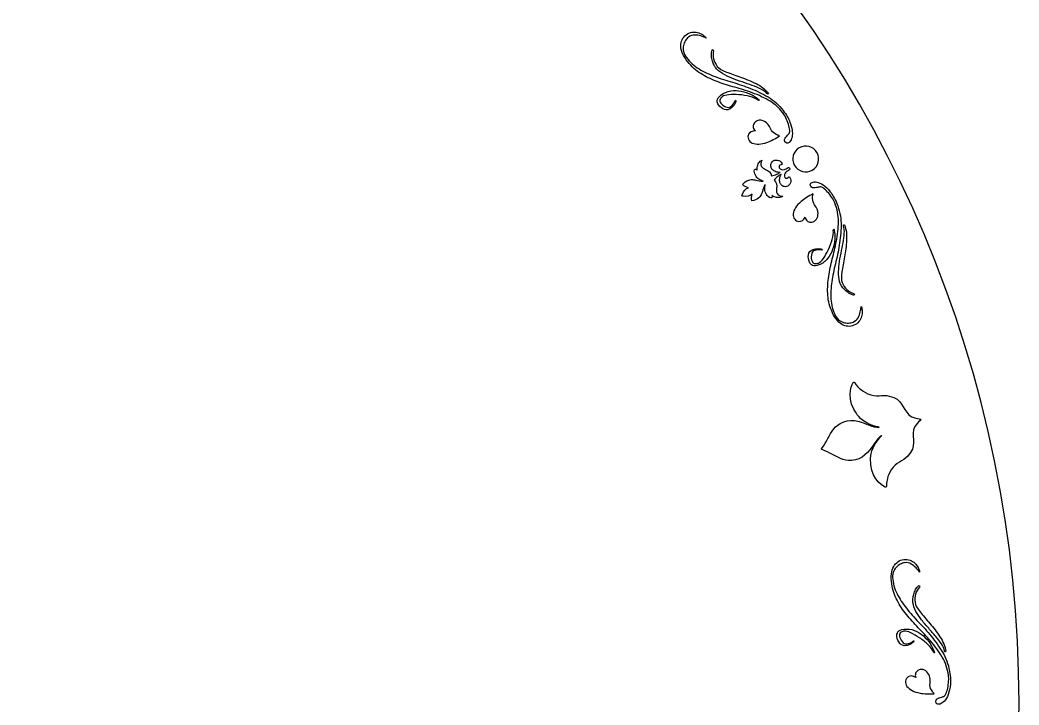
# Model space of a CAD drawing. Header units: centimetres. Extents: x -10.4 to 10.4, y -10.4 to 10.4.
# Drawn here: x 1.78 to 10.44, y -0.02 to 5.93 of the extents above; entities that cross this region are included whole.
import ezdxf

# ---------------------------------------------------------------- set-up
doc = ezdxf.new("R2010")
doc.units = ezdxf.units.CM
doc.header["$MEASUREMENT"] = 0
doc.layers.add('Camada 1', color=7, linetype='Continuous')

msp = doc.modelspace()

# ---------------------------------------------------------------- linework, layer by layer
at = {"layer": 'Camada 1'}
for points, knots in [([(-10.44189, 0), (-10.44189, 5.76691), (-5.76691, 10.44189), (0, 10.44189), (0, 10.44189), (5.76688, 10.44189), (10.44189, 5.76691), (10.44189, 0), (10.44189, 0), (10.44189, -5.76686), (5.76689, -10.44189), (0, -10.44189), (0, -10.44189), (-5.76691, -10.44189), (-10.44189, -5.76686), (-10.44189, 0)], [0, 0, 0, 0, 0.2, 0.2, 0.2, 0.2, 0.4, 0.4, 0.4, 0.4, 0.6, 0.6, 0.6, 0.6, 1, 1, 1, 1]), ([(8.39639, 5.14271), (8.35763, 5.19266), (8.31392, 5.23214), (8.26539, 5.26119), (8.26539, 5.26119), (8.21671, 5.29011), (8.1658, 5.31485), (8.11243, 5.33525), (8.11243, 5.33525), (8.06107, 5.3561), (8.00908, 5.37383), (7.95633, 5.3887), (7.95633, 5.3887), (7.90363, 5.40362), (7.85272, 5.42016), (7.80388, 5.43871), (7.80388, 5.43871), (7.75504, 5.45705), (7.70948, 5.47898), (7.6673, 5.50443), (7.6673, 5.50443), (7.62518, 5.52994), (7.5884, 5.56274), (7.55729, 5.60286), (7.55729, 5.60286), (7.54324, 5.62101), (7.53451, 5.63929), (7.53088, 5.65787), (7.53088, 5.65787), (7.52747, 5.67642), (7.52736, 5.69322), (7.53072, 5.70856), (7.53072, 5.70856), (7.53403, 5.72383), (7.53982, 5.73777), (7.54824, 5.75036), (7.54824, 5.75036), (7.55665, 5.76301), (7.56544, 5.77277), (7.57459, 5.77983), (7.57459, 5.77983), (7.59189, 5.79327), (7.61031, 5.7997), (7.62957, 5.79901), (7.62957, 5.79901), (7.64904, 5.7983), (7.66666, 5.79562), (7.68243, 5.79081), (7.68243, 5.79081), (7.6982, 5.78613), (7.7104, 5.78134), (7.71902, 5.77647), (7.71902, 5.77647), (7.72754, 5.77179), (7.73008, 5.7715), (7.72661, 5.77607), (7.72661, 5.77607), (7.71957, 5.78515), (7.70941, 5.79393), (7.69608, 5.80237), (7.69608, 5.80237), (7.6829, 5.81094), (7.66838, 5.817), (7.65282, 5.82065), (7.65282, 5.82065), (7.63716, 5.82433), (7.62094, 5.82499), (7.60392, 5.82271), (7.60392, 5.82271), (7.58685, 5.82049), (7.57053, 5.81308), (7.55458, 5.80078), (7.55458, 5.80078), (7.52357, 5.77662), (7.50812, 5.74456), (7.5087, 5.70423), (7.5087, 5.70423), (7.50902, 5.66385), (7.52947, 5.61755), (7.56992, 5.56546), (7.56992, 5.56546), (7.60175, 5.52445), (7.63871, 5.49098), (7.68073, 5.46487), (7.68073, 5.46487), (7.72285, 5.43873), (7.76733, 5.41653), (7.81416, 5.39835), (7.81416, 5.39835), (7.86099, 5.38025), (7.90954, 5.36417), (7.95952, 5.35035), (7.95952, 5.35035), (8.00974, 5.33657), (8.05879, 5.32151), (8.10665, 5.30526), (8.10665, 5.30526), (8.16417, 5.28568), (8.21735, 5.262), (8.26606, 5.23438), (8.26606, 5.23438), (8.31485, 5.20676), (8.35676, 5.17027), (8.39211, 5.12487), (8.39211, 5.12487), (8.40084, 5.11339), (8.40989, 5.09873), (8.41928, 5.08055), (8.41928, 5.08055), (8.42849, 5.06224), (8.43619, 5.04359), (8.44238, 5.02483), (8.44238, 5.02483), (8.44847, 5.00594), (8.45209, 4.98853), (8.45328, 4.97223), (8.45328, 4.97223), (8.45421, 4.95612), (8.4505, 4.94474), (8.44222, 4.93831), (8.44222, 4.93831), (8.44145, 4.93775), (8.43875, 4.93498), (8.43399, 4.93016), (8.43399, 4.93016), (8.42923, 4.92532), (8.4246, 4.9196), (8.41957, 4.91357), (8.41957, 4.91357), (8.4147, 4.90727), (8.41089, 4.90034), (8.40835, 4.89291), (8.40835, 4.89291), (8.4057, 4.88537), (8.40674, 4.87857), (8.41145, 4.87256), (8.41145, 4.87256), (8.41849, 4.86346), (8.42441, 4.85901), (8.42912, 4.85907), (8.42912, 4.85907), (8.43399, 4.85907), (8.44002, 4.86145), (8.44751, 4.86592), (8.44751, 4.86592), (8.45579, 4.8724), (8.46307, 4.88381), (8.46915, 4.90005), (8.46915, 4.90005), (8.47524, 4.91637), (8.47746, 4.93662), (8.47561, 4.96067), (8.47561, 4.96067), (8.47405, 4.98475), (8.4673, 5.01221), (8.45529, 5.04298), (8.45529, 5.04298), (8.44367, 5.07397), (8.42399, 5.10725), (8.39639, 5.14271), (8.39639, 5.14271), (8.39639, 5.14271), (8.39639, 5.14271), (8.39639, 5.14271)], [0, 0, 0, 0, 0.0238095, 0.0238095, 0.0238095, 0.0238095, 0.047619, 0.047619, 0.047619, 0.047619, 0.0714286, 0.0714286, 0.0714286, 0.0714286, 0.0952381, 0.0952381, 0.0952381, 0.0952381, 0.1190476, 0.1190476, 0.1190476, 0.1190476, 0.1428571, 0.1428571, 0.1428571, 0.1428571, 0.1666667, 0.1666667, 0.1666667, 0.1666667, 0.1904762, 0.1904762, 0.1904762, 0.1904762, 0.2142857, 0.2142857, 0.2142857, 0.2142857, 0.2380952, 0.2380952, 0.2380952, 0.2380952, 0.2619048, 0.2619048, 0.2619048, 0.2619048, 0.2857143, 0.2857143, 0.2857143, 0.2857143, 0.3095238, 0.3095238, 0.3095238, 0.3095238, 0.3333333, 0.3333333, 0.3333333, 0.3333333, 0.3571429, 0.3571429, 0.3571429, 0.3571429, 0.3809524, 0.3809524, 0.3809524, 0.3809524, 0.4047619, 0.4047619, 0.4047619, 0.4047619, 0.4285714, 0.4285714, 0.4285714, 0.4285714, 0.452381, 0.452381, 0.452381, 0.452381, 0.4761905, 0.4761905, 0.4761905, 0.4761905, 0.5, 0.5, 0.5, 0.5, 0.5238095, 0.5238095, 0.5238095, 0.5238095, 0.547619, 0.547619, 0.547619, 0.547619, 0.5714286, 0.5714286, 0.5714286, 0.5714286, 0.5952381, 0.5952381, 0.5952381, 0.5952381, 0.6190476, 0.6190476, 0.6190476, 0.6190476, 0.6428571, 0.6428571, 0.6428571, 0.6428571, 0.6666667, 0.6666667, 0.6666667, 0.6666667, 0.6904762, 0.6904762, 0.6904762, 0.6904762, 0.7142857, 0.7142857, 0.7142857, 0.7142857, 0.7380952, 0.7380952, 0.7380952, 0.7380952, 0.7619048, 0.7619048, 0.7619048, 0.7619048, 0.7857143, 0.7857143, 0.7857143, 0.7857143, 0.8095238, 0.8095238, 0.8095238, 0.8095238, 0.8333333, 0.8333333, 0.8333333, 0.8333333, 0.8571429, 0.8571429, 0.8571429, 0.8571429, 0.8809524, 0.8809524, 0.8809524, 0.8809524, 0.9047619, 0.9047619, 0.9047619, 0.9047619, 0.9285714, 0.9285714, 0.9285714, 0.9285714, 0.952381, 0.952381, 0.952381, 0.952381, 1, 1, 1, 1]), ([(7.79203, 5.66132), (7.79137, 5.6668), (7.78981, 5.6704), (7.78721, 5.67225), (7.78721, 5.67225), (7.78467, 5.67381), (7.78216, 5.67241), (7.77951, 5.66796), (7.77951, 5.66796), (7.77512, 5.65484), (7.77316, 5.64092), (7.77361, 5.62621), (7.77361, 5.62621), (7.77422, 5.61145), (7.7762, 5.59729), (7.77967, 5.58353), (7.77967, 5.58353), (7.78298, 5.56975), (7.78737, 5.5571), (7.79274, 5.54548), (7.79274, 5.54548), (7.79806, 5.53384), (7.80369, 5.52426), (7.80959, 5.51669), (7.80959, 5.51669), (7.82541, 5.49629), (7.84571, 5.47872), (7.87052, 5.46398), (7.87052, 5.46398), (7.89536, 5.4493), (7.92198, 5.43596), (7.95056, 5.42427), (7.95056, 5.42427), (7.97908, 5.41234), (8.00879, 5.40157), (8.03954, 5.39154), (8.03954, 5.39154), (8.07039, 5.38141), (8.09973, 5.37146), (8.12738, 5.36156), (8.12738, 5.36156), (8.15519, 5.35156), (8.1803, 5.34111), (8.20292, 5.33005), (8.20292, 5.33005), (8.22536, 5.31894), (8.24287, 5.30613), (8.25531, 5.29163), (8.25531, 5.29163), (8.2583, 5.28777), (8.2611, 5.28615), (8.26378, 5.2865), (8.26378, 5.2865), (8.26661, 5.28684), (8.26801, 5.28936), (8.26796, 5.29415), (8.26796, 5.29415), (8.24079, 5.32757), (8.20512, 5.35522), (8.16109, 5.37681), (8.16109, 5.37681), (8.11701, 5.39845), (8.07245, 5.41711), (8.02729, 5.43311), (8.02729, 5.43311), (7.98223, 5.44888), (7.94098, 5.46385), (7.90336, 5.47782), (7.90336, 5.47782), (7.86595, 5.49174), (7.83986, 5.50822), (7.82518, 5.52703), (7.82518, 5.52703), (7.79232, 5.56935), (7.78129, 5.61411), (7.79203, 5.66132), (7.79203, 5.66132), (7.79203, 5.66132), (7.79203, 5.66132), (7.79203, 5.66132)], [0, 0, 0, 0, 0.047619, 0.047619, 0.047619, 0.047619, 0.0952381, 0.0952381, 0.0952381, 0.0952381, 0.1428571, 0.1428571, 0.1428571, 0.1428571, 0.1904762, 0.1904762, 0.1904762, 0.1904762, 0.2380952, 0.2380952, 0.2380952, 0.2380952, 0.2857143, 0.2857143, 0.2857143, 0.2857143, 0.3333333, 0.3333333, 0.3333333, 0.3333333, 0.3809524, 0.3809524, 0.3809524, 0.3809524, 0.4285714, 0.4285714, 0.4285714, 0.4285714, 0.4761905, 0.4761905, 0.4761905, 0.4761905, 0.5238095, 0.5238095, 0.5238095, 0.5238095, 0.5714286, 0.5714286, 0.5714286, 0.5714286, 0.6190476, 0.6190476, 0.6190476, 0.6190476, 0.6666667, 0.6666667, 0.6666667, 0.6666667, 0.7142857, 0.7142857, 0.7142857, 0.7142857, 0.7619048, 0.7619048, 0.7619048, 0.7619048, 0.8095238, 0.8095238, 0.8095238, 0.8095238, 0.8571429, 0.8571429, 0.8571429, 0.8571429, 0.9047619, 0.9047619, 0.9047619, 0.9047619, 1, 1, 1, 1]), ([(7.85553, 5.20676), (7.84508, 5.22041), (7.84307, 5.23235), (7.84979, 5.24232), (7.84979, 5.24232), (7.85646, 5.2524), (7.86286, 5.25976), (7.86892, 5.26449), (7.86892, 5.26449), (7.87961, 5.27272), (7.89816, 5.27806), (7.92477, 5.28052), (7.92477, 5.28052), (7.95133, 5.28285), (7.98057, 5.28295), (8.01272, 5.28071), (8.01272, 5.28071), (8.04481, 5.27833), (8.07617, 5.2732), (8.10662, 5.26528), (8.10662, 5.26528), (8.13705, 5.25721), (8.16099, 5.24679), (8.1784, 5.23364), (8.1784, 5.23364), (8.1861, 5.22996), (8.18983, 5.22957), (8.18951, 5.23229), (8.18951, 5.23229), (8.18909, 5.23499), (8.18702, 5.23729), (8.18316, 5.23917), (8.18316, 5.23917), (8.16609, 5.25502), (8.14413, 5.2696), (8.11757, 5.28275), (8.11757, 5.28275), (8.0909, 5.29606), (8.06264, 5.30561), (8.03267, 5.31146), (8.03267, 5.31146), (8.00259, 5.31723), (7.97227, 5.31805), (7.94171, 5.31366), (7.94171, 5.31366), (7.91112, 5.30932), (7.88255, 5.29681), (7.85614, 5.27627), (7.85614, 5.27627), (7.83635, 5.261), (7.826, 5.24592), (7.82476, 5.23111), (7.82476, 5.23111), (7.82362, 5.21624), (7.82741, 5.20314), (7.83614, 5.19169), (7.83614, 5.19169), (7.85088, 5.17285), (7.86802, 5.15981), (7.88755, 5.1524), (7.88755, 5.1524), (7.90713, 5.14528), (7.92681, 5.14925), (7.94653, 5.16457), (7.94653, 5.16457), (7.95775, 5.17335), (7.96793, 5.18576), (7.97667, 5.20169), (7.97667, 5.20169), (7.98556, 5.21762), (7.98794, 5.22828), (7.98384, 5.23363), (7.98384, 5.23363), (7.98209, 5.23583), (7.97913, 5.23093), (7.97537, 5.21876), (7.97537, 5.21876), (7.97145, 5.20669), (7.95931, 5.19262), (7.93883, 5.17677), (7.93883, 5.17677), (7.92901, 5.16918), (7.91515, 5.16896), (7.89724, 5.17632), (7.89724, 5.17632), (7.8794, 5.18382), (7.86551, 5.19398), (7.85553, 5.20676), (7.85553, 5.20676), (7.85553, 5.20676), (7.85553, 5.20676), (7.85553, 5.20676)], [0, 0, 0, 0, 0.0416667, 0.0416667, 0.0416667, 0.0416667, 0.0833333, 0.0833333, 0.0833333, 0.0833333, 0.125, 0.125, 0.125, 0.125, 0.1666667, 0.1666667, 0.1666667, 0.1666667, 0.2083333, 0.2083333, 0.2083333, 0.2083333, 0.25, 0.25, 0.25, 0.25, 0.2916667, 0.2916667, 0.2916667, 0.2916667, 0.3333333, 0.3333333, 0.3333333, 0.3333333, 0.375, 0.375, 0.375, 0.375, 0.4166667, 0.4166667, 0.4166667, 0.4166667, 0.4583333, 0.4583333, 0.4583333, 0.4583333, 0.5, 0.5, 0.5, 0.5, 0.5416667, 0.5416667, 0.5416667, 0.5416667, 0.5833333, 0.5833333, 0.5833333, 0.5833333, 0.625, 0.625, 0.625, 0.625, 0.6666667, 0.6666667, 0.6666667, 0.6666667, 0.7083333, 0.7083333, 0.7083333, 0.7083333, 0.75, 0.75, 0.75, 0.75, 0.7916667, 0.7916667, 0.7916667, 0.7916667, 0.8333333, 0.8333333, 0.8333333, 0.8333333, 0.875, 0.875, 0.875, 0.875, 0.9166667, 0.9166667, 0.9166667, 0.9166667, 1, 1, 1, 1]), ([(8.09495, 4.89519), (8.08905, 4.90993), (8.08947, 4.92398), (8.09619, 4.93729), (8.09619, 4.93729), (8.10606, 4.95716), (8.1259, 4.96671), (8.15593, 4.9661), (8.15593, 4.9661), (8.14585, 4.97353), (8.13955, 4.98346), (8.13707, 4.99573), (8.13707, 4.99573), (8.1349, 5.00708), (8.1362, 5.01769), (8.1412, 5.02761), (8.1412, 5.02761), (8.14834, 5.04216), (8.16022, 5.05177), (8.17671, 5.05637), (8.17671, 5.05637), (8.19314, 5.06105), (8.21031, 5.05947), (8.22838, 5.05155), (8.22838, 5.05155), (8.24666, 5.04367), (8.26114, 5.03136), (8.27159, 5.01477), (8.27159, 5.01477), (8.27961, 5.00006), (8.28757, 4.9854), (8.29572, 4.97064), (8.29572, 4.97064), (8.30662, 4.95394), (8.32176, 4.94135), (8.34115, 4.93296), (8.34115, 4.93296), (8.34864, 4.92965), (8.35676, 4.9269), (8.36565, 4.92463), (8.36565, 4.92463), (8.32797, 4.89907), (8.29133, 4.87989), (8.25569, 4.86711), (8.25569, 4.86711), (8.20439, 4.84875), (8.16205, 4.84679), (8.12882, 4.86126), (8.12882, 4.86126), (8.11231, 4.86841), (8.10099, 4.87968), (8.09495, 4.89519)], [0, 0, 0, 0, 0.0714286, 0.0714286, 0.0714286, 0.0714286, 0.1428571, 0.1428571, 0.1428571, 0.1428571, 0.2142857, 0.2142857, 0.2142857, 0.2142857, 0.2857143, 0.2857143, 0.2857143, 0.2857143, 0.3571429, 0.3571429, 0.3571429, 0.3571429, 0.4285714, 0.4285714, 0.4285714, 0.4285714, 0.5, 0.5, 0.5, 0.5, 0.5714286, 0.5714286, 0.5714286, 0.5714286, 0.6428571, 0.6428571, 0.6428571, 0.6428571, 0.7142857, 0.7142857, 0.7142857, 0.7142857, 0.7857143, 0.7857143, 0.7857143, 0.7857143, 0.8571429, 0.8571429, 0.8571429, 0.8571429, 1, 1, 1, 1]), ([(8.6482, 4.62621), (8.59452, 4.59528), (8.52594, 4.61364), (8.49498, 4.6673), (8.49498, 4.6673), (8.46408, 4.72085), (8.48247, 4.78941), (8.53607, 4.82033), (8.53607, 4.82033), (8.5897, 4.85131), (8.65823, 4.833), (8.68918, 4.77932), (8.68918, 4.77932), (8.72019, 4.72578), (8.70175, 4.65725), (8.6482, 4.62621)], [0, 0, 0, 0, 0.2, 0.2, 0.2, 0.2, 0.4, 0.4, 0.4, 0.4, 0.6, 0.6, 0.6, 0.6, 1, 1, 1, 1]), ([(8.45241, 4.64267), (8.44976, 4.64767), (8.44423, 4.65066), (8.43852, 4.64907), (8.43852, 4.64907), (8.43175, 4.64687), (8.42698, 4.64182), (8.42145, 4.63759), (8.42145, 4.63759), (8.41722, 4.63431), (8.41214, 4.63267), (8.40708, 4.6315), (8.40708, 4.6315), (8.39115, 4.62782), (8.37091, 4.63073), (8.36263, 4.64626), (8.36263, 4.64626), (8.36014, 4.65078), (8.36041, 4.65703), (8.3621, 4.66171), (8.3621, 4.66171), (8.36303, 4.66406), (8.3648, 4.66602), (8.36665, 4.6679), (8.36665, 4.6679), (8.37157, 4.67338), (8.38009, 4.67377), (8.38525, 4.6742), (8.38525, 4.6742), (8.38911, 4.67462), (8.38665, 4.68203), (8.38472, 4.6855), (8.38472, 4.6855), (8.37697, 4.69981), (8.36353, 4.71087), (8.34649, 4.71357), (8.34649, 4.71357), (8.32876, 4.71627), (8.31217, 4.71045), (8.30019, 4.69796), (8.30019, 4.69796), (8.29601, 4.69341), (8.29302, 4.6883), (8.29109, 4.68283), (8.29109, 4.68283), (8.28784, 4.67325), (8.28799, 4.66246), (8.2913, 4.65206), (8.2913, 4.65206), (8.29389, 4.64407), (8.29725, 4.63698), (8.30334, 4.6311), (8.30334, 4.6311), (8.31157, 4.62327), (8.32123, 4.61694), (8.33165, 4.61261), (8.33165, 4.61261), (8.34327, 4.6079), (8.35599, 4.60557), (8.36885, 4.60634), (8.36885, 4.60634), (8.36869, 4.60597), (8.36885, 4.60523), (8.36864, 4.60512), (8.36864, 4.60512), (8.36068, 4.59985), (8.35242, 4.59549), (8.34382, 4.59152), (8.34382, 4.59152), (8.34258, 4.59102), (8.34154, 4.59054), (8.34057, 4.59001), (8.34057, 4.59001), (8.32578, 4.58321), (8.30977, 4.58035), (8.294, 4.57784), (8.294, 4.57784), (8.29233, 4.60544), (8.2681, 4.62353), (8.24304, 4.63269), (8.24304, 4.63269), (8.22944, 4.63777), (8.21679, 4.64528), (8.20883, 4.65769), (8.20883, 4.65769), (8.19835, 4.67409), (8.20145, 4.69481), (8.21177, 4.71082), (8.21177, 4.71082), (8.21254, 4.71217), (8.21129, 4.7123), (8.21058, 4.71206), (8.21058, 4.71206), (8.19978, 4.70743), (8.19166, 4.69907), (8.18542, 4.68944), (8.18542, 4.68944), (8.17761, 4.67745), (8.17354, 4.66409), (8.17166, 4.65028), (8.17166, 4.65028), (8.17068, 4.64295), (8.17026, 4.63419), (8.17052, 4.62676), (8.17052, 4.62676), (8.16912, 4.62882), (8.16541, 4.63565), (8.15853, 4.63589), (8.15853, 4.63589), (8.15366, 4.6361), (8.14932, 4.63354), (8.14773, 4.62912), (8.14773, 4.62912), (8.14127, 4.61314), (8.14821, 4.59689), (8.15522, 4.58269), (8.15522, 4.58269), (8.16255, 4.56832), (8.17305, 4.55628), (8.18634, 4.54692), (8.18634, 4.54692), (8.19724, 4.53935), (8.20944, 4.53565), (8.22195, 4.53139), (8.22195, 4.53139), (8.2233, 4.53097), (8.22026, 4.5298), (8.21917, 4.5297), (8.21917, 4.5297), (8.19866, 4.52806), (8.1798, 4.53483), (8.15964, 4.53962), (8.15964, 4.53962), (8.14593, 4.54274), (8.13252, 4.54462), (8.11866, 4.54359), (8.11866, 4.54359), (8.11133, 4.54327), (8.10413, 4.54195), (8.0972, 4.53999), (8.0972, 4.53999), (8.07524, 4.5338), (8.05571, 4.51991), (8.04397, 4.50009), (8.04397, 4.50009), (8.05709, 4.48525), (8.07643, 4.47839), (8.09533, 4.47347), (8.09533, 4.47347), (8.06861, 4.46641), (8.05255, 4.44349), (8.04278, 4.41809), (8.04278, 4.41809), (8.04082, 4.4129), (8.03926, 4.40854), (8.03791, 4.40341), (8.03791, 4.40341), (8.04302, 4.40203), (8.04767, 4.40106), (8.05304, 4.40037), (8.05304, 4.40037), (8.07987, 4.39603), (8.10781, 4.39836), (8.12731, 4.41804), (8.12731, 4.41804), (8.12199, 4.39923), (8.11831, 4.37915), (8.12466, 4.36018), (8.12466, 4.36018), (8.14771, 4.3605), (8.1694, 4.37074), (8.18581, 4.3864), (8.18581, 4.3864), (8.19102, 4.39151), (8.19557, 4.3972), (8.1997, 4.40317), (8.1997, 4.40317), (8.20751, 4.4146), (8.21256, 4.42725), (8.21671, 4.44071), (8.21671, 4.44071), (8.22272, 4.46047), (8.2261, 4.48021), (8.23785, 4.49717), (8.23785, 4.49717), (8.23856, 4.49815), (8.24095, 4.50008), (8.24073, 4.49876), (8.24073, 4.49876), (8.23824, 4.48574), (8.23531, 4.47328), (8.23639, 4.46024), (8.23639, 4.46024), (8.23785, 4.44392), (8.243, 4.42881), (8.25189, 4.41523), (8.25189, 4.41523), (8.26057, 4.40211), (8.2712, 4.38811), (8.28827, 4.38565), (8.28827, 4.38565), (8.29293, 4.3848), (8.29742, 4.38718), (8.29959, 4.3916), (8.29959, 4.3916), (8.30274, 4.39771), (8.29872, 4.40427), (8.29758, 4.40665), (8.29758, 4.40665), (8.30388, 4.40265), (8.31168, 4.39858), (8.31856, 4.39575), (8.31856, 4.39575), (8.33147, 4.39035), (8.34507, 4.38739), (8.35939, 4.38816), (8.35939, 4.38816), (8.37082, 4.38869), (8.38217, 4.39152), (8.39154, 4.39864), (8.39154, 4.39864), (8.39215, 4.39909), (8.39252, 4.40031), (8.39106, 4.4002), (8.39106, 4.4002), (8.37204, 4.39919), (8.3524, 4.40705), (8.34351, 4.42425), (8.34351, 4.42425), (8.33679, 4.43737), (8.33663, 4.45208), (8.33906, 4.4664), (8.33906, 4.4664), (8.34345, 4.49278), (8.34004, 4.5227), (8.31705, 4.53786), (8.31705, 4.53786), (8.32708, 4.55032), (8.3375, 4.56278), (8.35078, 4.57207), (8.35078, 4.57207), (8.35171, 4.57281), (8.35269, 4.57342), (8.35372, 4.57416), (8.35372, 4.57416), (8.36153, 4.57966), (8.36938, 4.58464), (8.3779, 4.58892), (8.3779, 4.58892), (8.37811, 4.58908), (8.37867, 4.5885), (8.37909, 4.58834), (8.37909, 4.58834), (8.37192, 4.57784), (8.36761, 4.56572), (8.36591, 4.55304), (8.36591, 4.55304), (8.36435, 4.54198), (8.36498, 4.53042), (8.36776, 4.51941), (8.36776, 4.51941), (8.36977, 4.51131), (8.37422, 4.50478), (8.37996, 4.49845), (8.37996, 4.49845), (8.38718, 4.49046), (8.39639, 4.48498), (8.40637, 4.48295), (8.40637, 4.48295), (8.41211, 4.48179), (8.41809, 4.48176), (8.42399, 4.48321), (8.42399, 4.48321), (8.4409, 4.48723), (8.45413, 4.49877), (8.46063, 4.51549), (8.46063, 4.51549), (8.46703, 4.5316), (8.4641, 4.54891), (8.45547, 4.56272), (8.45547, 4.56272), (8.45351, 4.56597), (8.4483, 4.57198), (8.4461, 4.56873), (8.4461, 4.56873), (8.443, 4.56452), (8.43845, 4.5573), (8.43126, 4.55584), (8.43126, 4.55584), (8.42861, 4.55526), (8.42605, 4.55454), (8.42361, 4.55505), (8.42361, 4.55505), (8.41864, 4.55598), (8.41316, 4.55867), (8.41054, 4.56315), (8.41054, 4.56315), (8.40128, 4.57805), (8.40869, 4.59702), (8.41991, 4.609), (8.41991, 4.609), (8.42353, 4.61284), (8.4274, 4.61641), (8.43242, 4.61845), (8.43242, 4.61845), (8.43893, 4.62099), (8.44554, 4.62268), (8.4507, 4.6275), (8.4507, 4.6275), (8.45529, 4.63156), (8.45534, 4.63804), (8.45241, 4.64267)], [0, 0, 0, 0, 0.0126582, 0.0126582, 0.0126582, 0.0126582, 0.0253165, 0.0253165, 0.0253165, 0.0253165, 0.0379747, 0.0379747, 0.0379747, 0.0379747, 0.0506329, 0.0506329, 0.0506329, 0.0506329, 0.0632911, 0.0632911, 0.0632911, 0.0632911, 0.0759494, 0.0759494, 0.0759494, 0.0759494, 0.0886076, 0.0886076, 0.0886076, 0.0886076, 0.1012658, 0.1012658, 0.1012658, 0.1012658, 0.1139241, 0.1139241, 0.1139241, 0.1139241, 0.1265823, 0.1265823, 0.1265823, 0.1265823, 0.1392405, 0.1392405, 0.1392405, 0.1392405, 0.1518987, 0.1518987, 0.1518987, 0.1518987, 0.164557, 0.164557, 0.164557, 0.164557, 0.1772152, 0.1772152, 0.1772152, 0.1772152, 0.1898734, 0.1898734, 0.1898734, 0.1898734, 0.2025316, 0.2025316, 0.2025316, 0.2025316, 0.2151899, 0.2151899, 0.2151899, 0.2151899, 0.2278481, 0.2278481, 0.2278481, 0.2278481, 0.2405063, 0.2405063, 0.2405063, 0.2405063, 0.2531646, 0.2531646, 0.2531646, 0.2531646, 0.2658228, 0.2658228, 0.2658228, 0.2658228, 0.278481, 0.278481, 0.278481, 0.278481, 0.2911392, 0.2911392, 0.2911392, 0.2911392, 0.3037975, 0.3037975, 0.3037975, 0.3037975, 0.3164557, 0.3164557, 0.3164557, 0.3164557, 0.3291139, 0.3291139, 0.3291139, 0.3291139, 0.3417722, 0.3417722, 0.3417722, 0.3417722, 0.3544304, 0.3544304, 0.3544304, 0.3544304, 0.3670886, 0.3670886, 0.3670886, 0.3670886, 0.3797468, 0.3797468, 0.3797468, 0.3797468, 0.3924051, 0.3924051, 0.3924051, 0.3924051, 0.4050633, 0.4050633, 0.4050633, 0.4050633, 0.4177215, 0.4177215, 0.4177215, 0.4177215, 0.4303797, 0.4303797, 0.4303797, 0.4303797, 0.443038, 0.443038, 0.443038, 0.443038, 0.4556962, 0.4556962, 0.4556962, 0.4556962, 0.4683544, 0.4683544, 0.4683544, 0.4683544, 0.4810127, 0.4810127, 0.4810127, 0.4810127, 0.4936709, 0.4936709, 0.4936709, 0.4936709, 0.5063291, 0.5063291, 0.5063291, 0.5063291, 0.5189873, 0.5189873, 0.5189873, 0.5189873, 0.5316456, 0.5316456, 0.5316456, 0.5316456, 0.5443038, 0.5443038, 0.5443038, 0.5443038, 0.556962, 0.556962, 0.556962, 0.556962, 0.5696203, 0.5696203, 0.5696203, 0.5696203, 0.5822785, 0.5822785, 0.5822785, 0.5822785, 0.5949367, 0.5949367, 0.5949367, 0.5949367, 0.6075949, 0.6075949, 0.6075949, 0.6075949, 0.6202532, 0.6202532, 0.6202532, 0.6202532, 0.6329114, 0.6329114, 0.6329114, 0.6329114, 0.6455696, 0.6455696, 0.6455696, 0.6455696, 0.6582278, 0.6582278, 0.6582278, 0.6582278, 0.6708861, 0.6708861, 0.6708861, 0.6708861, 0.6835443, 0.6835443, 0.6835443, 0.6835443, 0.6962025, 0.6962025, 0.6962025, 0.6962025, 0.7088608, 0.7088608, 0.7088608, 0.7088608, 0.721519, 0.721519, 0.721519, 0.721519, 0.7341772, 0.7341772, 0.7341772, 0.7341772, 0.7468354, 0.7468354, 0.7468354, 0.7468354, 0.7594937, 0.7594937, 0.7594937, 0.7594937, 0.7721519, 0.7721519, 0.7721519, 0.7721519, 0.7848101, 0.7848101, 0.7848101, 0.7848101, 0.7974684, 0.7974684, 0.7974684, 0.7974684, 0.8101266, 0.8101266, 0.8101266, 0.8101266, 0.8227848, 0.8227848, 0.8227848, 0.8227848, 0.835443, 0.835443, 0.835443, 0.835443, 0.8481013, 0.8481013, 0.8481013, 0.8481013, 0.8607595, 0.8607595, 0.8607595, 0.8607595, 0.8734177, 0.8734177, 0.8734177, 0.8734177, 0.8860759, 0.8860759, 0.8860759, 0.8860759, 0.8987342, 0.8987342, 0.8987342, 0.8987342, 0.9113924, 0.9113924, 0.9113924, 0.9113924, 0.9240506, 0.9240506, 0.9240506, 0.9240506, 0.9367089, 0.9367089, 0.9367089, 0.9367089, 0.9493671, 0.9493671, 0.9493671, 0.9493671, 0.9620253, 0.9620253, 0.9620253, 0.9620253, 0.9746835, 0.9746835, 0.9746835, 0.9746835, 1, 1, 1, 1]), ([(8.86116, 4.33755), (8.84415, 4.37922), (8.82531, 4.41293), (8.80433, 4.43849), (8.80433, 4.43849), (8.78377, 4.46429), (8.76329, 4.48384), (8.74329, 4.49731), (8.74329, 4.49731), (8.72329, 4.51099), (8.70463, 4.51906), (8.68749, 4.52189), (8.68749, 4.52189), (8.6704, 4.52485), (8.6569, 4.52427), (8.64714, 4.52025), (8.64714, 4.52025), (8.63955, 4.51607), (8.63444, 4.51202), (8.63201, 4.50781), (8.63201, 4.50781), (8.62958, 4.50374), (8.6305, 4.49641), (8.63484, 4.48577), (8.63484, 4.48577), (8.63767, 4.47863), (8.64312, 4.47445), (8.65082, 4.47291), (8.65082, 4.47291), (8.65863, 4.47145), (8.66659, 4.47124), (8.67439, 4.47233), (8.67439, 4.47233), (8.68214, 4.47365), (8.68937, 4.47484), (8.69603, 4.47662), (8.69603, 4.47662), (8.70259, 4.47823), (8.70632, 4.47921), (8.70714, 4.47961), (8.70714, 4.47961), (8.7169, 4.48345), (8.72854, 4.48104), (8.74196, 4.47207), (8.74196, 4.47207), (8.75551, 4.46297), (8.76879, 4.45122), (8.78207, 4.43638), (8.78207, 4.43638), (8.7953, 4.42167), (8.8076, 4.40577), (8.81887, 4.38854), (8.81887, 4.38854), (8.82982, 4.37137), (8.83811, 4.3561), (8.84358, 4.34282), (8.84358, 4.34282), (8.86522, 4.28953), (8.87589, 4.23492), (8.87552, 4.17894), (8.87552, 4.17894), (8.87504, 4.12298), (8.86901, 4.06498), (8.85703, 4.00535), (8.85703, 4.00535), (8.84732, 3.95585), (8.83589, 3.90584), (8.82261, 3.85549), (8.82261, 3.85549), (8.80965, 3.80519), (8.79925, 3.75516), (8.79144, 3.70555), (8.79144, 3.70555), (8.7839, 3.65594), (8.78086, 3.60628), (8.78239, 3.5568), (8.78239, 3.5568), (8.78406, 3.50724), (8.79453, 3.45848), (8.81406, 3.41064), (8.81406, 3.41064), (8.83901, 3.34942), (8.86883, 3.30859), (8.90362, 3.28806), (8.90362, 3.28806), (8.93831, 3.26742), (8.97384, 3.26478), (9.01022, 3.27957), (9.01022, 3.27957), (9.02882, 3.28716), (9.04335, 3.29769), (9.05393, 3.31135), (9.05393, 3.31135), (9.06438, 3.3249), (9.07192, 3.33929), (9.07653, 3.35472), (9.07653, 3.35472), (9.08113, 3.37004), (9.08309, 3.38557), (9.08238, 3.40134), (9.08238, 3.40134), (9.08161, 3.41703), (9.07923, 3.43029), (9.07489, 3.44092), (9.07489, 3.44092), (9.07267, 3.44619), (9.07148, 3.44383), (9.07142, 3.43409), (9.07142, 3.43409), (9.07131, 3.42422), (9.06936, 3.41118), (9.06552, 3.39517), (9.06552, 3.39517), (9.06174, 3.37919), (9.05533, 3.3626), (9.04623, 3.34545), (9.04623, 3.34545), (9.03718, 3.32823), (9.02236, 3.31555), (9.00204, 3.30722), (9.00204, 3.30722), (8.99135, 3.30293), (8.97852, 3.30031), (8.96333, 3.2992), (8.96333, 3.2992), (8.94825, 3.2983), (8.9333, 3.30021), (8.91843, 3.30497), (8.91843, 3.30497), (8.90345, 3.30973), (8.88898, 3.31823), (8.87461, 3.33053), (8.87461, 3.33053), (8.86035, 3.34286), (8.84871, 3.35961), (8.84008, 3.38088), (8.84008, 3.38088), (8.8209, 3.4279), (8.81087, 3.47608), (8.80994, 3.52529), (8.80994, 3.52529), (8.80896, 3.57458), (8.81272, 3.62506), (8.82116, 3.6765), (8.82116, 3.6765), (8.82963, 3.72807), (8.84069, 3.78038), (8.85413, 3.83353), (8.85413, 3.83353), (8.86773, 3.88655), (8.87831, 3.9405), (8.88596, 3.9954), (8.88596, 3.9954), (8.8949, 4.05189), (8.89892, 4.10832), (8.89826, 4.16497), (8.89826, 4.16497), (8.89738, 4.22151), (8.88513, 4.27905), (8.86116, 4.33755), (8.86116, 4.33755), (8.86116, 4.33755), (8.86116, 4.33755), (8.86116, 4.33755)], [0, 0, 0, 0, 0.0238095, 0.0238095, 0.0238095, 0.0238095, 0.047619, 0.047619, 0.047619, 0.047619, 0.0714286, 0.0714286, 0.0714286, 0.0714286, 0.0952381, 0.0952381, 0.0952381, 0.0952381, 0.1190476, 0.1190476, 0.1190476, 0.1190476, 0.1428571, 0.1428571, 0.1428571, 0.1428571, 0.1666667, 0.1666667, 0.1666667, 0.1666667, 0.1904762, 0.1904762, 0.1904762, 0.1904762, 0.2142857, 0.2142857, 0.2142857, 0.2142857, 0.2380952, 0.2380952, 0.2380952, 0.2380952, 0.2619048, 0.2619048, 0.2619048, 0.2619048, 0.2857143, 0.2857143, 0.2857143, 0.2857143, 0.3095238, 0.3095238, 0.3095238, 0.3095238, 0.3333333, 0.3333333, 0.3333333, 0.3333333, 0.3571429, 0.3571429, 0.3571429, 0.3571429, 0.3809524, 0.3809524, 0.3809524, 0.3809524, 0.4047619, 0.4047619, 0.4047619, 0.4047619, 0.4285714, 0.4285714, 0.4285714, 0.4285714, 0.452381, 0.452381, 0.452381, 0.452381, 0.4761905, 0.4761905, 0.4761905, 0.4761905, 0.5, 0.5, 0.5, 0.5, 0.5238095, 0.5238095, 0.5238095, 0.5238095, 0.547619, 0.547619, 0.547619, 0.547619, 0.5714286, 0.5714286, 0.5714286, 0.5714286, 0.5952381, 0.5952381, 0.5952381, 0.5952381, 0.6190476, 0.6190476, 0.6190476, 0.6190476, 0.6428571, 0.6428571, 0.6428571, 0.6428571, 0.6666667, 0.6666667, 0.6666667, 0.6666667, 0.6904762, 0.6904762, 0.6904762, 0.6904762, 0.7142857, 0.7142857, 0.7142857, 0.7142857, 0.7380952, 0.7380952, 0.7380952, 0.7380952, 0.7619048, 0.7619048, 0.7619048, 0.7619048, 0.7857143, 0.7857143, 0.7857143, 0.7857143, 0.8095238, 0.8095238, 0.8095238, 0.8095238, 0.8333333, 0.8333333, 0.8333333, 0.8333333, 0.8571429, 0.8571429, 0.8571429, 0.8571429, 0.8809524, 0.8809524, 0.8809524, 0.8809524, 0.9047619, 0.9047619, 0.9047619, 0.9047619, 0.9285714, 0.9285714, 0.9285714, 0.9285714, 0.952381, 0.952381, 0.952381, 0.952381, 1, 1, 1, 1]), ([(8.4836, 4.24651), (8.48767, 4.2826), (8.51059, 4.31827), (8.55213, 4.35353), (8.55213, 4.35353), (8.58102, 4.37808), (8.61595, 4.40015), (8.65698, 4.41997), (8.65698, 4.41997), (8.65449, 4.41116), (8.65291, 4.40277), (8.65187, 4.39457), (8.65187, 4.39457), (8.64949, 4.37369), (8.6529, 4.35419), (8.66184, 4.33644), (8.66184, 4.33644), (8.67057, 4.32207), (8.6793, 4.30768), (8.68803, 4.2935), (8.68803, 4.2935), (8.69708, 4.27612), (8.70065, 4.25746), (8.69832, 4.2377), (8.69832, 4.2377), (8.69604, 4.21815), (8.68882, 4.20246), (8.67662, 4.19052), (8.67662, 4.19052), (8.66432, 4.17859), (8.65011, 4.17316), (8.63394, 4.17414), (8.63394, 4.17414), (8.62277, 4.17478), (8.61296, 4.17896), (8.60423, 4.18658), (8.60423, 4.18658), (8.59486, 4.19481), (8.58939, 4.20521), (8.58806, 4.21775), (8.58806, 4.21775), (8.57364, 4.19145), (8.55536, 4.17896), (8.53324, 4.18034), (8.53324, 4.18034), (8.51832, 4.18121), (8.50596, 4.18788), (8.49615, 4.20034), (8.49615, 4.20034), (8.48577, 4.21336), (8.48159, 4.22876), (8.4836, 4.24651)], [0, 0, 0, 0, 0.0714286, 0.0714286, 0.0714286, 0.0714286, 0.1428571, 0.1428571, 0.1428571, 0.1428571, 0.2142857, 0.2142857, 0.2142857, 0.2142857, 0.2857143, 0.2857143, 0.2857143, 0.2857143, 0.3571429, 0.3571429, 0.3571429, 0.3571429, 0.4285714, 0.4285714, 0.4285714, 0.4285714, 0.5, 0.5, 0.5, 0.5, 0.5714286, 0.5714286, 0.5714286, 0.5714286, 0.6428571, 0.6428571, 0.6428571, 0.6428571, 0.7142857, 0.7142857, 0.7142857, 0.7142857, 0.7857143, 0.7857143, 0.7857143, 0.7857143, 0.8571429, 0.8571429, 0.8571429, 0.8571429, 1, 1, 1, 1]), ([(8.64635, 3.83723), (8.64016, 3.85228), (8.63839, 3.86932), (8.64082, 3.88851), (8.64082, 3.88851), (8.64341, 3.90772), (8.65048, 3.91957), (8.66201, 3.92431), (8.66201, 3.92431), (8.68598, 3.9341), (8.70418, 3.93754), (8.71659, 3.935), (8.71659, 3.935), (8.7291, 3.93227), (8.73479, 3.93227), (8.73379, 3.93489), (8.73379, 3.93489), (8.73114, 3.94105), (8.72072, 3.94434), (8.70257, 3.94465), (8.70257, 3.94465), (8.68442, 3.94507), (8.66852, 3.94243), (8.65529, 3.93708), (8.65529, 3.93708), (8.63219, 3.92761), (8.61891, 3.91269), (8.61534, 3.89215), (8.61534, 3.89215), (8.61187, 3.87151), (8.61457, 3.85016), (8.62357, 3.82791), (8.62357, 3.82791), (8.62905, 3.81463), (8.63855, 3.80481), (8.65204, 3.79838), (8.65204, 3.79838), (8.66548, 3.79206), (8.68371, 3.79343), (8.70691, 3.80288), (8.70691, 3.80288), (8.73781, 3.81561), (8.76292, 3.83402), (8.782, 3.85836), (8.782, 3.85836), (8.80102, 3.88268), (8.81555, 3.90929), (8.82547, 3.93824), (8.82547, 3.93824), (8.83539, 3.96708), (8.84135, 3.99634), (8.8432, 4.02608), (8.8432, 4.02608), (8.84511, 4.05574), (8.84336, 4.08199), (8.8382, 4.10471), (8.8382, 4.10471), (8.83857, 4.10897), (8.83759, 4.11196), (8.83542, 4.11363), (8.83542, 4.11363), (8.83314, 4.11527), (8.8318, 4.11186), (8.83108, 4.10331), (8.83108, 4.10331), (8.83378, 4.08167), (8.83087, 4.05571), (8.82251, 4.02534), (8.82251, 4.02534), (8.8141, 3.99502), (8.80298, 3.96536), (8.78896, 3.93636), (8.78896, 3.93636), (8.77486, 3.90741), (8.76017, 3.88212), (8.74488, 3.86027), (8.74488, 3.86027), (8.72932, 3.83844), (8.71543, 3.825), (8.70308, 3.81989), (8.70308, 3.81989), (8.69591, 3.81706), (8.68638, 3.81518), (8.67419, 3.81439), (8.67419, 3.81439), (8.66214, 3.81362), (8.6528, 3.82132), (8.64635, 3.83723), (8.64635, 3.83723), (8.64635, 3.83723), (8.64635, 3.83723), (8.64635, 3.83723)], [0, 0, 0, 0, 0.0416667, 0.0416667, 0.0416667, 0.0416667, 0.0833333, 0.0833333, 0.0833333, 0.0833333, 0.125, 0.125, 0.125, 0.125, 0.1666667, 0.1666667, 0.1666667, 0.1666667, 0.2083333, 0.2083333, 0.2083333, 0.2083333, 0.25, 0.25, 0.25, 0.25, 0.2916667, 0.2916667, 0.2916667, 0.2916667, 0.3333333, 0.3333333, 0.3333333, 0.3333333, 0.375, 0.375, 0.375, 0.375, 0.4166667, 0.4166667, 0.4166667, 0.4166667, 0.4583333, 0.4583333, 0.4583333, 0.4583333, 0.5, 0.5, 0.5, 0.5, 0.5416667, 0.5416667, 0.5416667, 0.5416667, 0.5833333, 0.5833333, 0.5833333, 0.5833333, 0.625, 0.625, 0.625, 0.625, 0.6666667, 0.6666667, 0.6666667, 0.6666667, 0.7083333, 0.7083333, 0.7083333, 0.7083333, 0.75, 0.75, 0.75, 0.75, 0.7916667, 0.7916667, 0.7916667, 0.7916667, 0.8333333, 0.8333333, 0.8333333, 0.8333333, 0.875, 0.875, 0.875, 0.875, 0.9166667, 0.9166667, 0.9166667, 0.9166667, 1, 1, 1, 1]), ([(9.00814, 3.55489), (8.96194, 3.5692), (8.92871, 3.60119), (8.90845, 3.65096), (8.90845, 3.65096), (8.89951, 3.673), (8.89832, 3.70377), (8.90488, 3.74325), (8.90488, 3.74325), (8.9116, 3.78281), (8.91935, 3.82599), (8.92808, 3.87292), (8.92808, 3.87292), (8.93681, 3.92002), (8.94292, 3.96791), (8.94623, 4.01691), (8.94623, 4.01691), (8.94948, 4.06583), (8.94353, 4.11044), (8.92813, 4.15076), (8.92813, 4.15076), (8.924, 4.15317), (8.92109, 4.15333), (8.9194, 4.15097), (8.9194, 4.15097), (8.91771, 4.1488), (8.91779, 4.14557), (8.91956, 4.14105), (8.91956, 4.14105), (8.92591, 4.12303), (8.92829, 4.10149), (8.9266, 4.0766), (8.9266, 4.0766), (8.92485, 4.05136), (8.92155, 4.02448), (8.9162, 3.99535), (8.9162, 3.99535), (8.91099, 3.9664), (8.90498, 3.93603), (8.89826, 3.90431), (8.89826, 3.90431), (8.89159, 3.87259), (8.88606, 3.84147), (8.88204, 3.81086), (8.88204, 3.81086), (8.87797, 3.78022), (8.87625, 3.75048), (8.87646, 3.72172), (8.87646, 3.72172), (8.87688, 3.69291), (8.88194, 3.66647), (8.8917, 3.64258), (8.8917, 3.64258), (8.89532, 3.63366), (8.9008, 3.62401), (8.90824, 3.61356), (8.90824, 3.61356), (8.91557, 3.60308), (8.9243, 3.593), (8.93449, 3.58321), (8.93449, 3.58321), (8.94478, 3.57334), (8.95608, 3.56458), (8.96865, 3.55667), (8.96865, 3.55667), (8.98106, 3.54886), (8.99413, 3.54355), (9.00773, 3.54082), (9.00773, 3.54082), (9.01273, 3.5409), (9.01532, 3.54238), (9.01516, 3.5454), (9.01516, 3.5454), (9.01491, 3.54835), (9.01253, 3.55161), (9.00814, 3.55489), (9.00814, 3.55489), (9.00814, 3.55489), (9.00814, 3.55489), (9.00814, 3.55489)], [0, 0, 0, 0, 0.047619, 0.047619, 0.047619, 0.047619, 0.0952381, 0.0952381, 0.0952381, 0.0952381, 0.1428571, 0.1428571, 0.1428571, 0.1428571, 0.1904762, 0.1904762, 0.1904762, 0.1904762, 0.2380952, 0.2380952, 0.2380952, 0.2380952, 0.2857143, 0.2857143, 0.2857143, 0.2857143, 0.3333333, 0.3333333, 0.3333333, 0.3333333, 0.3809524, 0.3809524, 0.3809524, 0.3809524, 0.4285714, 0.4285714, 0.4285714, 0.4285714, 0.4761905, 0.4761905, 0.4761905, 0.4761905, 0.5238095, 0.5238095, 0.5238095, 0.5238095, 0.5714286, 0.5714286, 0.5714286, 0.5714286, 0.6190476, 0.6190476, 0.6190476, 0.6190476, 0.6666667, 0.6666667, 0.6666667, 0.6666667, 0.7142857, 0.7142857, 0.7142857, 0.7142857, 0.7619048, 0.7619048, 0.7619048, 0.7619048, 0.8095238, 0.8095238, 0.8095238, 0.8095238, 0.8571429, 0.8571429, 0.8571429, 0.8571429, 0.9047619, 0.9047619, 0.9047619, 0.9047619, 1, 1, 1, 1]), ([(9.00951, 2.55196), (9.03364, 2.51002), (9.05809, 2.46287), (9.13146, 2.4271), (9.13146, 2.4271), (9.15739, 2.4144), (9.18925, 2.40305), (9.22996, 2.39397), (9.22996, 2.39397), (9.23028, 2.39389), (9.20009, 2.39093), (9.15741, 2.40746), (9.15741, 2.40746), (9.14987, 2.4105), (9.14243, 2.41368), (9.13463, 2.41677), (9.13463, 2.41677), (9.05671, 2.4481), (8.97186, 2.47564), (8.8906, 2.42825), (8.8906, 2.42825), (8.82927, 2.39272), (8.80368, 2.33408), (8.77072, 2.27305), (8.77072, 2.27305), (8.75598, 2.24604), (8.73077, 2.20971), (8.72876, 2.20788), (8.72876, 2.20788), (8.72627, 2.20603), (8.72773, 2.20113), (8.73098, 2.20063), (8.73098, 2.20063), (8.73397, 2.19984), (8.77511, 2.18372), (8.80234, 2.16946), (8.80234, 2.16946), (8.86409, 2.13686), (8.91825, 2.10231), (8.98924, 2.10633), (8.98924, 2.10633), (9.08335, 2.1117), (9.13844, 2.18118), (9.18561, 2.25024), (9.18561, 2.25024), (9.19032, 2.25709), (9.19487, 2.26384), (9.19937, 2.27045), (9.19937, 2.27045), (9.22556, 2.30773), (9.25239, 2.32183), (9.25223, 2.32173), (9.25223, 2.32173), (9.22339, 2.29175), (9.20323, 2.26469), (9.18878, 2.23992), (9.18878, 2.23992), (9.14785, 2.16981), (9.15396, 2.11721), (9.1574, 2.0691), (9.1574, 2.0691), (9.16629, 1.93506), (9.28009, 1.86807), (9.28943, 1.8736), (9.28943, 1.8736), (9.293, 1.87588), (9.29231, 1.88484), (9.29284, 1.90016), (9.29284, 1.90016), (9.29403, 1.92569), (9.29842, 1.96832), (9.3334, 2.02462), (9.3334, 2.02462), (9.37401, 2.09079), (9.43333, 2.09852), (9.4767, 2.14381), (9.4767, 2.14381), (9.55867, 2.22946), (9.51091, 2.29153), (9.52679, 2.37289), (9.52679, 2.37289), (9.53356, 2.40803), (9.58799, 2.45859), (9.5913, 2.46081), (9.5913, 2.46081), (9.59405, 2.46261), (9.59363, 2.46486), (9.5899, 2.46483), (9.5899, 2.46483), (9.58598, 2.46486), (9.51232, 2.47711), (9.48706, 2.50248), (9.48706, 2.50248), (9.4283, 2.56159), (9.43306, 2.63922), (9.31704, 2.66544), (9.31704, 2.66544), (9.25566, 2.6792), (9.20184, 2.65306), (9.13096, 2.68544), (9.13096, 2.68544), (9.07029, 2.71322), (9.0427, 2.74606), (9.0274, 2.76688), (9.0274, 2.76688), (9.01835, 2.77924), (9.01391, 2.78725), (9.00967, 2.78696), (9.00967, 2.78696), (8.99882, 2.78662), (8.94173, 2.66835), (9.00951, 2.55196)], [0, 0, 0, 0, 0.0344828, 0.0344828, 0.0344828, 0.0344828, 0.0689655, 0.0689655, 0.0689655, 0.0689655, 0.1034483, 0.1034483, 0.1034483, 0.1034483, 0.137931, 0.137931, 0.137931, 0.137931, 0.1724138, 0.1724138, 0.1724138, 0.1724138, 0.2068966, 0.2068966, 0.2068966, 0.2068966, 0.2413793, 0.2413793, 0.2413793, 0.2413793, 0.2758621, 0.2758621, 0.2758621, 0.2758621, 0.3103448, 0.3103448, 0.3103448, 0.3103448, 0.3448276, 0.3448276, 0.3448276, 0.3448276, 0.3793103, 0.3793103, 0.3793103, 0.3793103, 0.4137931, 0.4137931, 0.4137931, 0.4137931, 0.4482759, 0.4482759, 0.4482759, 0.4482759, 0.4827586, 0.4827586, 0.4827586, 0.4827586, 0.5172414, 0.5172414, 0.5172414, 0.5172414, 0.5517241, 0.5517241, 0.5517241, 0.5517241, 0.5862069, 0.5862069, 0.5862069, 0.5862069, 0.6206897, 0.6206897, 0.6206897, 0.6206897, 0.6551724, 0.6551724, 0.6551724, 0.6551724, 0.6896552, 0.6896552, 0.6896552, 0.6896552, 0.7241379, 0.7241379, 0.7241379, 0.7241379, 0.7586207, 0.7586207, 0.7586207, 0.7586207, 0.7931034, 0.7931034, 0.7931034, 0.7931034, 0.8275862, 0.8275862, 0.8275862, 0.8275862, 0.862069, 0.862069, 0.862069, 0.862069, 0.8965517, 0.8965517, 0.8965517, 0.8965517, 0.9310345, 0.9310345, 0.9310345, 0.9310345, 1, 1, 1, 1]), ([(9.84284, 0.25551), (9.83416, 0.31816), (9.81612, 0.3742), (9.78857, 0.42363), (9.78857, 0.42363), (9.76092, 0.473), (9.7292, 0.51989), (9.69313, 0.56423), (9.69313, 0.56423), (9.65913, 0.60797), (9.62291, 0.64932), (9.58465, 0.68858), (9.58465, 0.68858), (9.54647, 0.72784), (9.5107, 0.76761), (9.47763, 0.80809), (9.47763, 0.80809), (9.4445, 0.84841), (9.41609, 0.89016), (9.3922, 0.93332), (9.3922, 0.93332), (9.36849, 0.97647), (9.35304, 1.02325), (9.34616, 1.07358), (9.34616, 1.07358), (9.34306, 1.09631), (9.3446, 1.11655), (9.35076, 1.13443), (9.35076, 1.13443), (9.35711, 1.15218), (9.36544, 1.16679), (9.37603, 1.17838), (9.37603, 1.17838), (9.38648, 1.18997), (9.39852, 1.19912), (9.41204, 1.20584), (9.41204, 1.20584), (9.42569, 1.21256), (9.43823, 1.21661), (9.44956, 1.2182), (9.44956, 1.2182), (9.47126, 1.22116), (9.49044, 1.21754), (9.50692, 1.20727), (9.50692, 1.20727), (9.52335, 1.1969), (9.53724, 1.18579), (9.54846, 1.17377), (9.54846, 1.17377), (9.55984, 1.16184), (9.56799, 1.15157), (9.57301, 1.14303), (9.57301, 1.14303), (9.57806, 1.13475), (9.58015, 1.13319), (9.57941, 1.1389), (9.57941, 1.1389), (9.5778, 1.1503), (9.5734, 1.163), (9.56607, 1.17695), (9.56607, 1.17695), (9.55893, 1.19097), (9.54943, 1.20343), (9.53781, 1.21442), (9.53781, 1.21442), (9.52604, 1.22543), (9.51228, 1.23413), (9.49646, 1.24064), (9.49646, 1.24064), (9.48053, 1.24725), (9.46273, 1.24897), (9.44278, 1.24633), (9.44278, 1.24633), (9.40381, 1.24091), (9.37441, 1.22088), (9.35473, 1.18569), (9.35473, 1.18569), (9.33483, 1.15053), (9.32946, 1.10023), (9.33841, 1.03485), (9.33841, 1.03485), (9.34545, 0.98344), (9.36074, 0.93595), (9.3841, 0.89235), (9.3841, 0.89235), (9.40752, 0.84867), (9.4349, 0.80721), (9.46636, 0.76805), (9.46636, 0.76805), (9.49787, 0.72894), (9.5319, 0.69077), (9.56828, 0.6538), (9.56828, 0.6538), (9.60487, 0.61671), (9.6399, 0.57916), (9.67308, 0.54119), (9.67308, 0.54119), (9.71319, 0.4955), (9.74745, 0.44837), (9.77576, 0.40009), (9.77576, 0.40009), (9.80418, 0.35175), (9.82227, 0.29923), (9.83018, 0.24227), (9.83018, 0.24227), (9.83193, 0.22796), (9.83246, 0.21071), (9.83158, 0.19028), (9.83158, 0.19028), (9.83039, 0.16983), (9.82772, 0.14985), (9.82367, 0.13048), (9.82367, 0.13048), (9.8196, 0.11106), (9.81396, 0.09421), (9.80682, 0.07949), (9.80682, 0.07949), (9.7996, 0.06504), (9.79071, 0.05705), (9.78031, 0.05562), (9.78031, 0.05562), (9.77933, 0.05554), (9.7756, 0.05448), (9.76914, 0.05266), (9.76914, 0.05266), (9.76258, 0.05089), (9.75565, 0.04824), (9.74832, 0.04552), (9.74832, 0.04552), (9.74099, 0.0425), (9.73427, 0.0384), (9.72826, 0.03327), (9.72826, 0.03327), (9.72231, 0.02803), (9.71969, 0.02165), (9.72077, 0.01411), (9.72077, 0.01411), (9.72238, 0.00268), (9.72532, -0.00412), (9.7294, -0.00645), (9.7294, -0.00645), (9.73358, -0.00888), (9.73998, -0.00984), (9.74871, -0.0097), (9.74871, -0.0097), (9.75916, -0.00822), (9.77109, -0.002), (9.78448, 0.00903), (9.78448, 0.00903), (9.79803, 0.02012), (9.81007, 0.03649), (9.82049, 0.0583), (9.82049, 0.0583), (9.83113, 0.07992), (9.83904, 0.10709), (9.84406, 0.13971), (9.84406, 0.13971), (9.84943, 0.17235), (9.84896, 0.21103), (9.84284, 0.25551), (9.84284, 0.25551), (9.84284, 0.25551), (9.84284, 0.25551), (9.84284, 0.25551)], [0, 0, 0, 0, 0.0238095, 0.0238095, 0.0238095, 0.0238095, 0.047619, 0.047619, 0.047619, 0.047619, 0.0714286, 0.0714286, 0.0714286, 0.0714286, 0.0952381, 0.0952381, 0.0952381, 0.0952381, 0.1190476, 0.1190476, 0.1190476, 0.1190476, 0.1428571, 0.1428571, 0.1428571, 0.1428571, 0.1666667, 0.1666667, 0.1666667, 0.1666667, 0.1904762, 0.1904762, 0.1904762, 0.1904762, 0.2142857, 0.2142857, 0.2142857, 0.2142857, 0.2380952, 0.2380952, 0.2380952, 0.2380952, 0.2619048, 0.2619048, 0.2619048, 0.2619048, 0.2857143, 0.2857143, 0.2857143, 0.2857143, 0.3095238, 0.3095238, 0.3095238, 0.3095238, 0.3333333, 0.3333333, 0.3333333, 0.3333333, 0.3571429, 0.3571429, 0.3571429, 0.3571429, 0.3809524, 0.3809524, 0.3809524, 0.3809524, 0.4047619, 0.4047619, 0.4047619, 0.4047619, 0.4285714, 0.4285714, 0.4285714, 0.4285714, 0.452381, 0.452381, 0.452381, 0.452381, 0.4761905, 0.4761905, 0.4761905, 0.4761905, 0.5, 0.5, 0.5, 0.5, 0.5238095, 0.5238095, 0.5238095, 0.5238095, 0.547619, 0.547619, 0.547619, 0.547619, 0.5714286, 0.5714286, 0.5714286, 0.5714286, 0.5952381, 0.5952381, 0.5952381, 0.5952381, 0.6190476, 0.6190476, 0.6190476, 0.6190476, 0.6428571, 0.6428571, 0.6428571, 0.6428571, 0.6666667, 0.6666667, 0.6666667, 0.6666667, 0.6904762, 0.6904762, 0.6904762, 0.6904762, 0.7142857, 0.7142857, 0.7142857, 0.7142857, 0.7380952, 0.7380952, 0.7380952, 0.7380952, 0.7619048, 0.7619048, 0.7619048, 0.7619048, 0.7857143, 0.7857143, 0.7857143, 0.7857143, 0.8095238, 0.8095238, 0.8095238, 0.8095238, 0.8333333, 0.8333333, 0.8333333, 0.8333333, 0.8571429, 0.8571429, 0.8571429, 0.8571429, 0.8809524, 0.8809524, 0.8809524, 0.8809524, 0.9047619, 0.9047619, 0.9047619, 0.9047619, 0.9285714, 0.9285714, 0.9285714, 0.9285714, 0.952381, 0.952381, 0.952381, 0.952381, 1, 1, 1, 1]), ([(9.57868, 1.00682), (9.58085, 1.01187), (9.58133, 1.01579), (9.58003, 1.01867), (9.58003, 1.01867), (9.57863, 1.02129), (9.57569, 1.02134), (9.57119, 1.01883), (9.57119, 1.01883), (9.56084, 1.00962), (9.55222, 0.99859), (9.54526, 0.9856), (9.54526, 0.9856), (9.53838, 0.9725), (9.53306, 0.95925), (9.52915, 0.94562), (9.52915, 0.94562), (9.52518, 0.93202), (9.52264, 0.91884), (9.5215, 0.90609), (9.5215, 0.90609), (9.52026, 0.89334), (9.52031, 0.88222), (9.52166, 0.87275), (9.52166, 0.87275), (9.52518, 0.84714), (9.53402, 0.82176), (9.54807, 0.79663), (9.54807, 0.79663), (9.56228, 0.77147), (9.5786, 0.74665), (9.59752, 0.7222), (9.59752, 0.7222), (9.61623, 0.69762), (9.6366, 0.67341), (9.65824, 0.64936), (9.65824, 0.64936), (9.67983, 0.62518), (9.70036, 0.60189), (9.71933, 0.57948), (9.71933, 0.57948), (9.73846, 0.55691), (9.75489, 0.53535), (9.76894, 0.51445), (9.76894, 0.51445), (9.78283, 0.49357), (9.79156, 0.47378), (9.79513, 0.45495), (9.79513, 0.45495), (9.79579, 0.45013), (9.79746, 0.4473), (9.79995, 0.44627), (9.79995, 0.44627), (9.80254, 0.44516), (9.805, 0.44667), (9.80733, 0.45082), (9.80733, 0.45082), (9.80056, 0.49334), (9.78346, 0.53512), (9.75611, 0.57584), (9.75611, 0.57584), (9.72878, 0.61664), (9.69957, 0.65503), (9.66843, 0.69149), (9.66843, 0.69149), (9.63731, 0.72769), (9.60911, 0.76126), (9.58347, 0.79219), (9.58347, 0.79219), (9.55804, 0.82293), (9.54368, 0.85024), (9.54042, 0.87387), (9.54042, 0.87387), (9.53304, 0.92702), (9.54582, 0.97134), (9.57868, 1.00682), (9.57868, 1.00682), (9.57868, 1.00682), (9.57868, 1.00682), (9.57868, 1.00682)], [0, 0, 0, 0, 0.047619, 0.047619, 0.047619, 0.047619, 0.0952381, 0.0952381, 0.0952381, 0.0952381, 0.1428571, 0.1428571, 0.1428571, 0.1428571, 0.1904762, 0.1904762, 0.1904762, 0.1904762, 0.2380952, 0.2380952, 0.2380952, 0.2380952, 0.2857143, 0.2857143, 0.2857143, 0.2857143, 0.3333333, 0.3333333, 0.3333333, 0.3333333, 0.3809524, 0.3809524, 0.3809524, 0.3809524, 0.4285714, 0.4285714, 0.4285714, 0.4285714, 0.4761905, 0.4761905, 0.4761905, 0.4761905, 0.5238095, 0.5238095, 0.5238095, 0.5238095, 0.5714286, 0.5714286, 0.5714286, 0.5714286, 0.6190476, 0.6190476, 0.6190476, 0.6190476, 0.6666667, 0.6666667, 0.6666667, 0.6666667, 0.7142857, 0.7142857, 0.7142857, 0.7142857, 0.7619048, 0.7619048, 0.7619048, 0.7619048, 0.8095238, 0.8095238, 0.8095238, 0.8095238, 0.8571429, 0.8571429, 0.8571429, 0.8571429, 0.9047619, 0.9047619, 0.9047619, 0.9047619, 1, 1, 1, 1]), ([(9.40649, 0.5814), (9.40427, 0.59847), (9.40845, 0.60979), (9.41924, 0.61508), (9.41924, 0.61508), (9.43004, 0.62048), (9.43935, 0.62365), (9.44689, 0.62474), (9.44689, 0.62474), (9.46028, 0.62651), (9.47904, 0.62188), (9.50327, 0.61072), (9.50327, 0.61072), (9.52745, 0.59945), (9.55288, 0.58487), (9.5796, 0.56688), (9.5796, 0.56688), (9.60622, 0.54876), (9.63077, 0.52865), (9.65318, 0.50658), (9.65318, 0.50658), (9.67551, 0.48441), (9.69102, 0.4634), (9.69954, 0.44332), (9.69954, 0.44332), (9.7043, 0.43628), (9.70735, 0.43409), (9.70848, 0.4366), (9.70848, 0.4366), (9.70946, 0.43911), (9.7089, 0.44216), (9.70642, 0.44573), (9.70642, 0.44573), (9.69954, 0.46798), (9.68787, 0.49158), (9.67139, 0.51629), (9.67139, 0.51629), (9.65496, 0.54111), (9.63527, 0.56352), (9.61223, 0.58357), (9.61223, 0.58357), (9.58913, 0.60357), (9.56328, 0.61945), (9.5346, 0.63093), (9.5346, 0.63093), (9.50592, 0.64249), (9.47496, 0.64591), (9.44178, 0.64135), (9.44178, 0.64135), (9.41701, 0.63804), (9.40053, 0.63011), (9.39206, 0.61793), (9.39206, 0.61793), (9.38365, 0.6056), (9.38029, 0.5924), (9.38214, 0.57811), (9.38214, 0.57811), (9.3855, 0.55443), (9.39381, 0.53456), (9.40709, 0.51837), (9.40709, 0.51837), (9.42048, 0.50244), (9.4395, 0.49604), (9.46419, 0.49945), (9.46419, 0.49945), (9.47835, 0.50146), (9.49335, 0.5071), (9.50885, 0.51652), (9.50885, 0.51652), (9.52446, 0.52591), (9.5319, 0.53396), (9.53102, 0.5406), (9.53102, 0.5406), (9.53054, 0.5434), (9.5256, 0.5406), (9.51618, 0.53197), (9.51618, 0.53197), (9.50679, 0.52353), (9.48919, 0.51736), (9.46358, 0.51385), (9.46358, 0.51385), (9.45128, 0.51218), (9.43924, 0.5189), (9.42736, 0.53425), (9.42736, 0.53425), (9.4157, 0.54959), (9.40866, 0.56536), (9.40649, 0.5814), (9.40649, 0.5814), (9.40649, 0.5814), (9.40649, 0.5814), (9.40649, 0.5814)], [0, 0, 0, 0, 0.0416667, 0.0416667, 0.0416667, 0.0416667, 0.0833333, 0.0833333, 0.0833333, 0.0833333, 0.125, 0.125, 0.125, 0.125, 0.1666667, 0.1666667, 0.1666667, 0.1666667, 0.2083333, 0.2083333, 0.2083333, 0.2083333, 0.25, 0.25, 0.25, 0.25, 0.2916667, 0.2916667, 0.2916667, 0.2916667, 0.3333333, 0.3333333, 0.3333333, 0.3333333, 0.375, 0.375, 0.375, 0.375, 0.4166667, 0.4166667, 0.4166667, 0.4166667, 0.4583333, 0.4583333, 0.4583333, 0.4583333, 0.5, 0.5, 0.5, 0.5, 0.5416667, 0.5416667, 0.5416667, 0.5416667, 0.5833333, 0.5833333, 0.5833333, 0.5833333, 0.625, 0.625, 0.625, 0.625, 0.6666667, 0.6666667, 0.6666667, 0.6666667, 0.7083333, 0.7083333, 0.7083333, 0.7083333, 0.75, 0.75, 0.75, 0.75, 0.7916667, 0.7916667, 0.7916667, 0.7916667, 0.8333333, 0.8333333, 0.8333333, 0.8333333, 0.875, 0.875, 0.875, 0.875, 0.9166667, 0.9166667, 0.9166667, 0.9166667, 1, 1, 1, 1]), ([(9.45803, 0.19188), (9.46031, 0.20757), (9.46769, 0.21953), (9.48015, 0.22773), (9.48015, 0.22773), (9.49859, 0.24001), (9.5206, 0.23831), (9.5463, 0.22281), (9.5463, 0.22281), (9.54125, 0.23429), (9.54077, 0.24601), (9.54474, 0.25792), (9.54474, 0.25792), (9.54852, 0.26882), (9.55503, 0.27734), (9.56427, 0.2834), (9.56427, 0.2834), (9.57782, 0.29245), (9.59285, 0.2948), (9.60938, 0.29057), (9.60938, 0.29057), (9.62597, 0.28639), (9.64007, 0.27644), (9.65182, 0.26057), (9.65182, 0.26057), (9.6637, 0.24459), (9.67005, 0.22673), (9.67084, 0.20715), (9.67084, 0.20715), (9.67036, 0.19038), (9.66997, 0.17371), (9.66965, 0.15683), (9.66965, 0.15683), (9.67073, 0.13693), (9.67756, 0.11847), (9.6901, 0.10151), (9.6901, 0.10151), (9.69497, 0.09487), (9.70063, 0.08847), (9.70719, 0.08204), (9.70719, 0.08204), (9.66176, 0.07876), (9.62043, 0.08043), (9.58313, 0.08723), (9.58313, 0.08723), (9.5295, 0.09697), (9.49188, 0.11644), (9.47031, 0.1456), (9.47031, 0.1456), (9.45967, 0.15999), (9.45549, 0.17544), (9.45803, 0.19188)], [0, 0, 0, 0, 0.0714286, 0.0714286, 0.0714286, 0.0714286, 0.1428571, 0.1428571, 0.1428571, 0.1428571, 0.2142857, 0.2142857, 0.2142857, 0.2142857, 0.2857143, 0.2857143, 0.2857143, 0.2857143, 0.3571429, 0.3571429, 0.3571429, 0.3571429, 0.4285714, 0.4285714, 0.4285714, 0.4285714, 0.5, 0.5, 0.5, 0.5, 0.5714286, 0.5714286, 0.5714286, 0.5714286, 0.6428571, 0.6428571, 0.6428571, 0.6428571, 0.7142857, 0.7142857, 0.7142857, 0.7142857, 0.7857143, 0.7857143, 0.7857143, 0.7857143, 0.8571429, 0.8571429, 0.8571429, 0.8571429, 1, 1, 1, 1])]:
    msp.add_open_spline(points, degree=3, knots=knots, dxfattribs=at)

doc.saveas('drawing.dxf')
